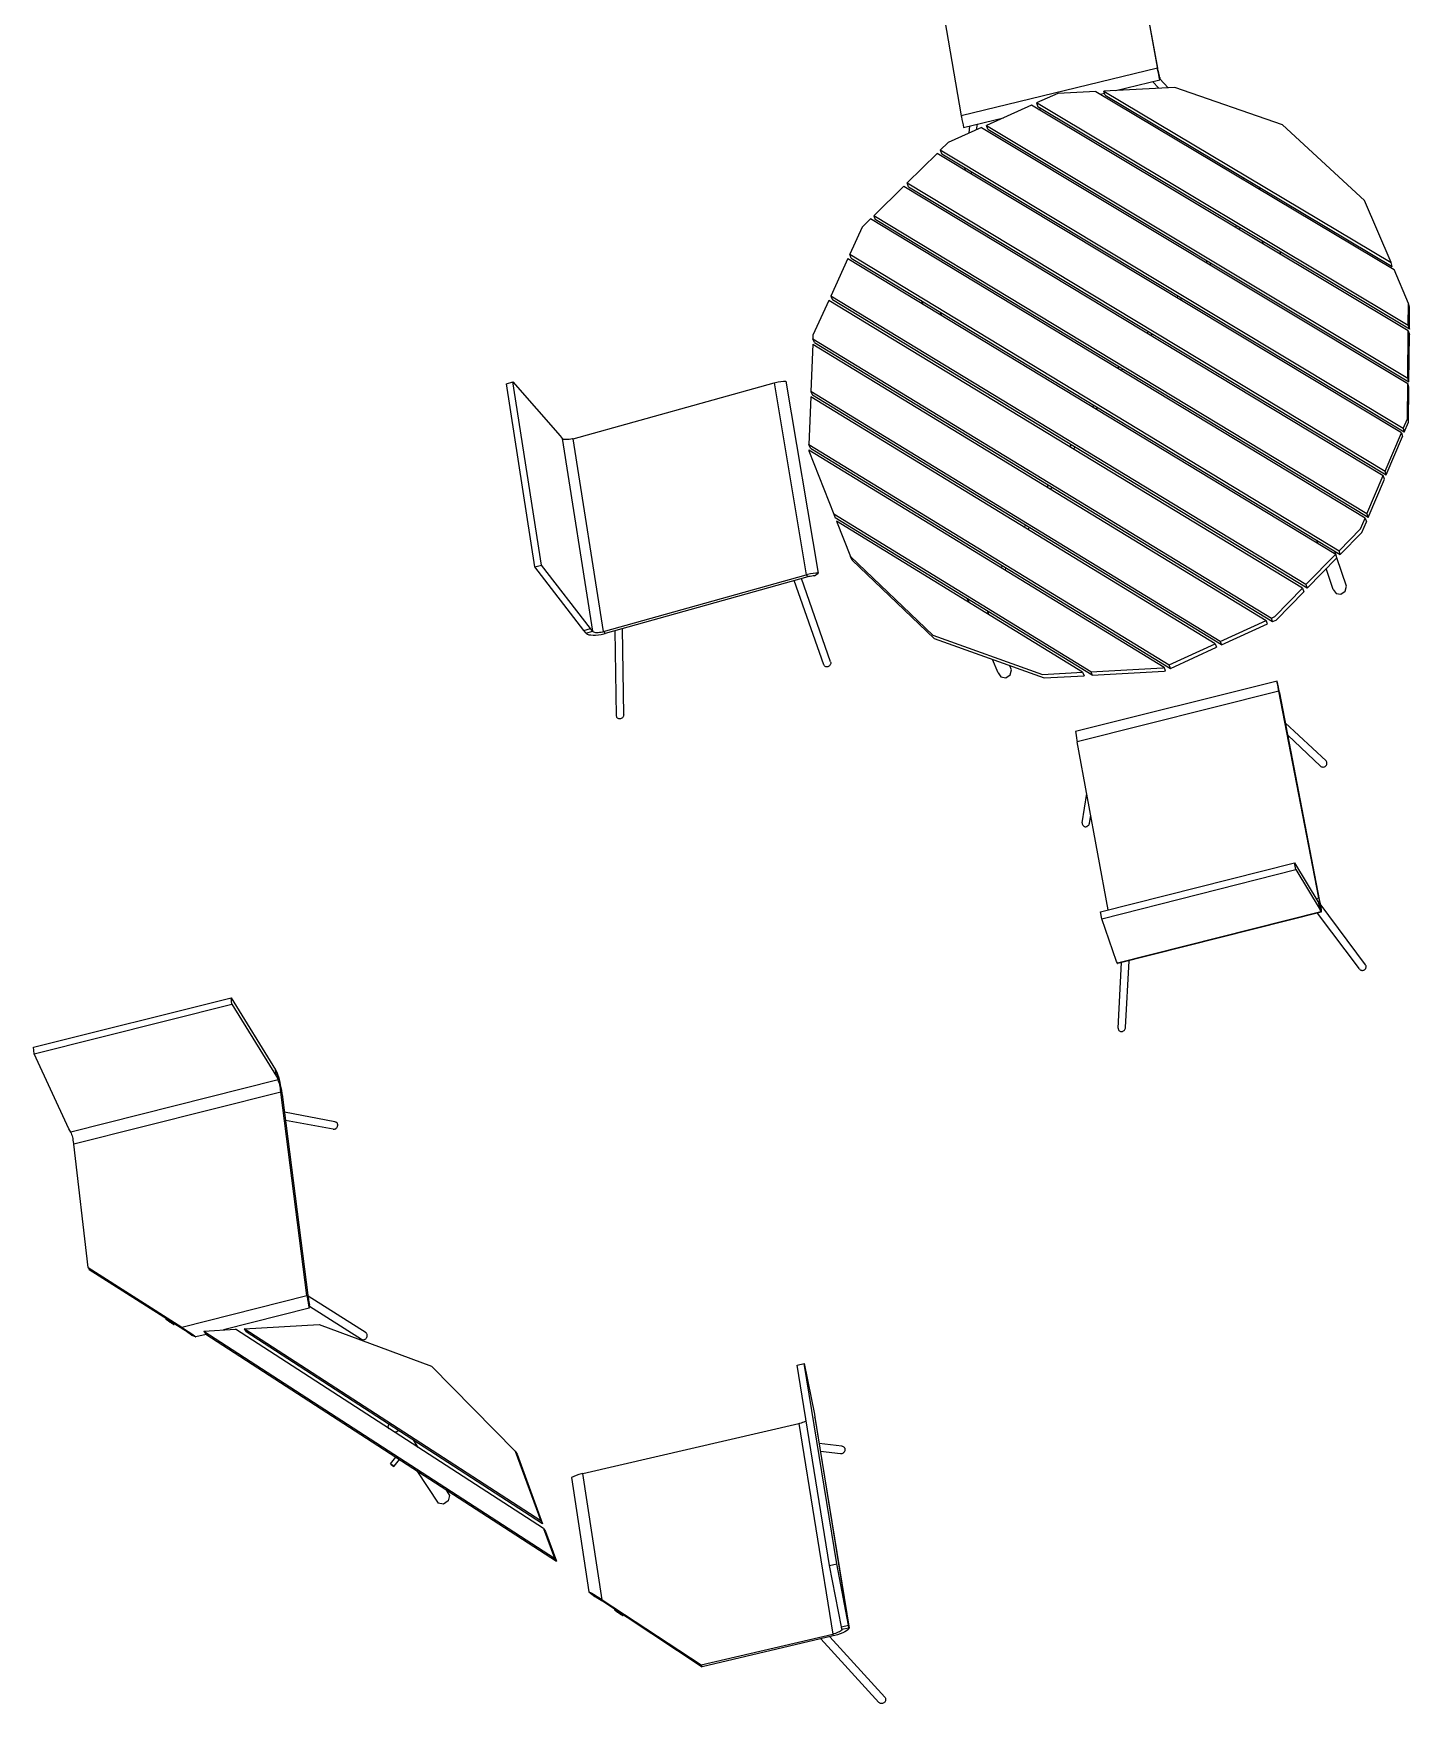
# Model space of a CAD drawing. Header units: millimetres. Extents: x 13967 to 26400, y -11617 to -3396.
# Drawn here: x 17627 to 18797, y -11425 to -10005 of the extents above; entities that cross this region are included whole.
import ezdxf

# ---------------------------------------------------------------- set-up
doc = ezdxf.new("R2010")
doc.units = ezdxf.units.MM
doc.header["$MEASUREMENT"] = 0
doc.layers.add('NewA-Ee_40_20-M_GeneralFFAndEInternalMovable', color=7, linetype='Continuous')

# ---------------------------------------------------------------- blocks, each defined once
blk = doc.blocks.new('Section Elem_173_1', base_point=(20019, -7720.3))
at = {"layer": 'NewA-Ee_40_20-M_GeneralFFAndEInternalMovable', "linetype": 'Continuous'}
for p, q in [((18597.4, -10051.3), (18537, -10054.5)), ((18688.8, -10083.1), (18597.4, -10051.3)), ((18475.5, -10066.5), (18437.2, -10083.6)), ((18795.8, -10258.3), (18475.5, -10066.5)), ((18497.7, -10056.6), (18479.7, -10064.6)), ((18795.9, -10253.8), (18479.7, -10064.6)), ((18479.7, -10064.6), (18480.9, -10067.9)), ((18530.2, -10054.9), (18497.7, -10056.6)), ((18530.2, -10054.9), (18783.8, -10206.3)), ((18537, -10054.5), (18781.2, -10200.3)), ((18538.2, -10057.9), (18537, -10054.5)), ((18538.2, -10057.9), (18782.2, -10203.5)), ((18796.8, -10257), (18480.9, -10067.9)), ((18432.9, -10085.5), (18404.5, -10098.2)), ((18432.9, -10085.5), (18795.4, -10303)), ((18437.2, -10083.6), (18795.4, -10298.5)), ((18438.4, -10086.9), (18437.2, -10083.6)), ((18438.4, -10086.9), (18796.4, -10301.7)), ((18758.6, -10147.4), (18688.8, -10083.1)), ((18395.1, -10107.4), (18369.6, -10132.5)), ((18790, -10345), (18395.1, -10107.4)), ((18404.5, -10098.2), (18397.9, -10104.7)), ((18791.5, -10341.4), (18397.9, -10104.7)), ((18397.9, -10104.7), (18399.1, -10108)), ((18792.5, -10344.5), (18399.1, -10108)), ((18366.8, -10135.3), (18341.3, -10160.4)), ((18366.8, -10135.3), (18774.6, -10381.2)), ((18369.6, -10132.5), (18776.2, -10377.5)), ((18370.9, -10135.8), (18369.6, -10132.5)), ((18370.9, -10135.8), (18777.1, -10380.7)), ((18655.7, -10128), (18655.3, -10129.6)), ((18662.3, -10133.8), (18663.7, -10132.8)), ((18669.8, -10138.3), (18669.1, -10136)), ((18781.2, -10200.3), (18758.6, -10147.4)), ((18338.5, -10163.2), (18331.4, -10170.2)), ((18759.2, -10417.5), (18338.5, -10163.2)), ((18760.7, -10413.8), (18341.3, -10160.4)), ((18341.3, -10160.4), (18342.6, -10163.6)), ((18761.7, -10416.9), (18342.6, -10163.6)), ((18331.4, -10170.2), (18320.9, -10193.2)), ((18649.8, -10169), (18648.7, -10170.2)), ((18652.9, -10170.9), (18651.9, -10172.1)), ((18320.9, -10193.2), (18737, -10445.3)), ((18322.2, -10196.4), (18320.9, -10193.2)), ((18672.8, -10184.6), (18672, -10182.3)), ((18687.5, -10193.4), (18686.8, -10191.1)), ((18319.3, -10196.8), (18304.8, -10228.8)), ((18319.3, -10196.8), (18734.2, -10448.2)), ((18322.2, -10196.4), (18738, -10448.4)), ((18624.9, -10198.8), (18623.9, -10200.1)), ((18628, -10200.7), (18627, -10202)), ((18782.2, -10203.5), (18781.2, -10200.3)), ((18796, -10235), (18783.8, -10206.3)), ((18303.2, -10232.4), (18289.6, -10262.1)), ((18705.9, -10477), (18303.2, -10232.4)), ((18708.8, -10474.1), (18304.8, -10228.8)), ((18304.8, -10228.8), (18306.1, -10232)), ((18709.8, -10477.2), (18306.1, -10232)), ((18382.9, -10235.3), (18381.8, -10232.5)), ((18600, -10228.7), (18598.9, -10230)), ((18603.1, -10230.6), (18602, -10231.9)), ((18795.9, -10253.8), (18796, -10235)), ((18797, -10238.2), (18796, -10235)), ((18796.8, -10257), (18797, -10238.2)), ((18399, -10245.1), (18397.9, -10242.3)), ((18289.6, -10262.1), (18289.5, -10265.1)), ((18289.5, -10265.1), (18679.4, -10502.5)), ((18290.9, -10268.3), (18289.5, -10265.1)), ((18575, -10258.8), (18573.8, -10260.1)), ((18578.1, -10260.6), (18577, -10262)), ((18795.4, -10298.5), (18795.8, -10258.3)), ((18795.8, -10258.3), (18796.8, -10261.5)), ((18795.9, -10253.8), (18796.8, -10257)), ((18796.4, -10301.7), (18796.8, -10261.5)), ((18289.4, -10269.6), (18287.9, -10309.9)), ((18289.4, -10269.6), (18675.1, -10504.5)), ((18290.9, -10268.3), (18680.5, -10505.5)), ((18549.8, -10288.9), (18548.7, -10290.2)), ((18553, -10290.8), (18551.8, -10292.1)), ((18795.1, -10333), (18795.4, -10303)), ((18796.4, -10301.7), (18795.4, -10298.5)), ((18796.3, -10306.2), (18795.4, -10303)), ((18796, -10336.1), (18796.3, -10306.2)), ((18287.7, -10314.4), (18286.2, -10354.9)), ((18631.7, -10524.4), (18287.7, -10314.4)), ((18636, -10522.4), (18287.9, -10309.9)), ((18287.9, -10309.9), (18289.2, -10313)), ((18637.1, -10525.4), (18289.2, -10313)), ((18527.7, -10323), (18528.6, -10321.5)), ((18530.8, -10324.9), (18531.7, -10323.4)), ((18791.5, -10341.4), (18795.1, -10333)), ((18792.5, -10344.5), (18796, -10336.1)), ((18776.2, -10377.5), (18790, -10345)), ((18777.1, -10380.7), (18790.9, -10348.1)), ((18790, -10345), (18790.9, -10348.1)), ((18791.5, -10341.4), (18792.5, -10344.5)), ((18286, -10359.4), (18588.2, -10544.3)), ((18286, -10359.4), (18286, -10360.4)), ((18286, -10360.4), (18307.3, -10414.1)), ((18286.2, -10354.9), (18592.6, -10542.3)), ((18287.6, -10358), (18286.2, -10354.9)), ((18287.6, -10358), (18593.7, -10545.3)), ((18508.3, -10357), (18509.2, -10355.4)), ((18511.5, -10358.9), (18512.4, -10357.3)), ((18777.1, -10380.7), (18776.2, -10377.5)), ((18488.9, -10391.1), (18489.8, -10389.4)), ((18492, -10393), (18493, -10391.3)), ((18760.7, -10413.8), (18774.6, -10381.2)), ((18761.7, -10416.9), (18775.6, -10384.3)), ((18775.6, -10384.3), (18774.6, -10381.2)), ((18525.9, -10548.1), (18307.3, -10414.1)), ((18307.3, -10414.1), (18308.6, -10417.2)), ((18527, -10551.1), (18308.6, -10417.2)), ((18518.9, -10548.5), (18309.7, -10420.2)), ((18309.7, -10420.2), (18321.6, -10450.1)), ((18755.3, -10426.6), (18759.2, -10417.5)), ((18756.3, -10429.7), (18760.2, -10420.6)), ((18759.2, -10417.5), (18760.2, -10420.6)), ((18760.7, -10413.8), (18761.7, -10416.9)), ((18469.4, -10425.3), (18470.4, -10423.6)), ((18472.5, -10427.2), (18473.5, -10425.5)), ((18719, -10438.9), (18718.1, -10436.3)), ((18737, -10445.3), (18755.3, -10426.6)), ((18738, -10448.4), (18756.3, -10429.7)), ((18321.6, -10450.1), (18391.4, -10517)), ((18322.9, -10453.2), (18321.6, -10450.1)), ((18708.8, -10474.1), (18734.2, -10448.2)), ((18709.8, -10477.2), (18735.2, -10451.2)), ((18734.2, -10448.2), (18733.3, -10445.5)), ((18735.2, -10451.2), (18734.2, -10448.2)), ((18743.2, -10475.5), (18735.2, -10451.2)), ((18738, -10448.4), (18737, -10445.3)), ((18322.9, -10453.2), (18392.7, -10520)), ((18449.8, -10459.6), (18450.8, -10457.9)), ((18453, -10461.6), (18453.9, -10459.8)), ((18732, -10478.2), (18726.1, -10460.5)), ((18682.3, -10501.2), (18705.9, -10477)), ((18705.9, -10477), (18707, -10480.1)), ((18708.8, -10474.1), (18709.8, -10477.2)), ((18732, -10478.2), (18734.4, -10481.6)), ((18738.6, -10482.2), (18742.3, -10479.7)), ((18742.3, -10479.7), (18743.2, -10475.5)), ((18422.4, -10489.3), (18421, -10486.1)), ((18683.4, -10504.2), (18707, -10480.1)), ((18734.4, -10481.6), (18738.6, -10482.2)), ((18439.2, -10499.6), (18437.9, -10496.4)), ((18636, -10522.4), (18675.1, -10504.5)), ((18637.1, -10525.4), (18676.2, -10507.5)), ((18676.2, -10507.5), (18675.1, -10504.5)), ((18679.4, -10502.5), (18682.3, -10501.2)), ((18680.5, -10505.5), (18679.4, -10502.5)), ((18680.5, -10505.5), (18683.4, -10504.2)), ((18391.4, -10517), (18484.8, -10550.4)), ((18392.7, -10520), (18486.1, -10553.4)), ((18592.6, -10542.3), (18631.7, -10524.4)), ((18593.7, -10545.3), (18632.8, -10527.4)), ((18631.7, -10524.4), (18632.8, -10527.4)), ((18636, -10522.4), (18637.1, -10525.4)), ((18447.1, -10549.2), (18442.4, -10537.8)), ((18447.1, -10549.2), (18449.4, -10552.6)), ((18453.7, -10553.2), (18457.4, -10550.7)), ((18458.3, -10546.4), (18456.9, -10543)), ((18457.4, -10550.7), (18458.3, -10546.4)), ((18484.8, -10550.4), (18518.9, -10548.5)), ((18518.9, -10548.5), (18520.1, -10551.5)), ((18525.9, -10548.1), (18587.2, -10544.8)), ((18525.9, -10548.1), (18527, -10551.1)), ((18527, -10551.1), (18588.3, -10547.8)), ((18587.2, -10544.8), (18588.2, -10544.3)), ((18589.3, -10547.3), (18588.2, -10544.3)), ((18588.3, -10547.8), (18589.3, -10547.3)), ((18593.7, -10545.3), (18592.6, -10542.3)), ((18449.4, -10552.6), (18453.7, -10553.2)), ((18486.1, -10553.4), (18520.1, -10551.5))]:
    blk.add_line(p, q, dxfattribs=at)
blk = doc.blocks.new('Section Elem_176_1', base_point=(20019, -7720.3))
at = {"layer": 'NewA-Ee_40_20-M_GeneralFFAndEInternalMovable', "linetype": 'Continuous'}
for p, q in [((17805.9, -11106.8), (17869.8, -11103.2)), ((17869.8, -11103.2), (17965.2, -11138.7)), ((17771.6, -11108.7), (17798.6, -11107.2)), ((18060.5, -11276.7), (17798.6, -11107.2)), ((18058.1, -11270), (17805.9, -11106.8)), ((17805.9, -11106.8), (17807.7, -11109.5)), ((18059.7, -11272.5), (17807.7, -11109.5)), ((17965.2, -11138.7), (18036.3, -11210.7)), ((17928.4, -11190.4), (17929, -11187.9)), ((17929.2, -11191.7), (17928.4, -11190.4)), ((17935.2, -11194.8), (17933.7, -11194.6)), ((17937.3, -11193.3), (17935.2, -11194.8)), ((17949.6, -11201.3), (17953.7, -11207.6)), ((17930.2, -11221.6), (17934.9, -11216)), ((17933.4, -11223.7), (17938.1, -11218)), ((18036.3, -11210.7), (18058.1, -11270)), ((18036.3, -11210.7), (18038, -11213.3)), ((18038, -11213.3), (18059.7, -11272.5)), ((17930.4, -11221.5), (17930.2, -11221.6)), ((17933.4, -11223.7), (17933.2, -11223.8)), ((17952.8, -11227.6), (17971, -11255.1)), ((17977.3, -11243.4), (17978.1, -11244.7)), ((17978.1, -11244.7), (17980.4, -11248.4)), ((17975.4, -11255.8), (17971, -11255.1)), ((17979.3, -11253), (17975.4, -11255.8)), ((17980.4, -11248.4), (17979.3, -11253)), ((18058.1, -11270), (18059.7, -11272.5)), ((18060.5, -11276.7), (18069.8, -11301.9)), ((18060.5, -11276.7), (18062.1, -11279.2)), ((18062.1, -11279.2), (18071.4, -11304.4))]:
    blk.add_line(p, q, dxfattribs=at)
at = {"layer": 'NewA-Ee_40_20-M_GeneralFFAndEInternalMovable', "linetype": 'Continuous', "flags": 128}
for points in [[(17771.6, -11108.7), (17773.4, -11111.4), (18071.4, -11304.4)], [(17771.6, -11108.7), (18069.8, -11301.9), (18071.4, -11304.4)], [(17930.2, -11221.6), (17931, -11222.3), (17932.2, -11223.2), (17933.2, -11223.8)], [(17930.4, -11221.5), (17931.5, -11222.1), (17932.7, -11223), (17933.4, -11223.7)]]:
    blk.add_lwpolyline(points, dxfattribs=at)
blk = doc.blocks.new('Section Elem_208_1', base_point=(20019, -7720.3))
at = {"layer": 'NewA-Ee_40_20-M_GeneralFFAndEInternalMovable', "linetype": 'Continuous'}
for p, q in [((17626.6, -10867.4), (17794.7, -10825.3)), ((17627.3, -10873), (17795.4, -10830.9)), ((17794.7, -10825.3), (17832.6, -10886.7)), ((17795.4, -10830.9), (17794.7, -10825.3)), ((17795.4, -10830.9), (17833.3, -10892.3)), ((17627.3, -10873), (17626.6, -10867.4)), ((17656.8, -10936.7), (17627.3, -10873)), ((17832.6, -10886.7), (17834.1, -10889.6)), ((17833.3, -10892.3), (17832.6, -10886.7)), ((17834.1, -10889.6), (17834, -10889.6)), ((17834.3, -10890.1), (17834.1, -10889.6)), ((17834.8, -10895.2), (17834.1, -10889.6)), ((17834.8, -10891.3), (17834.3, -10890.1)), ((17835.3, -10892.9), (17834.8, -10891.3)), ((17834.8, -10895.2), (17658.4, -10939.6)), ((17837.2, -10905.5), (17660.9, -10949.9)), ((17833.3, -10892.3), (17834.8, -10895.2)), ((17834.9, -10895.4), (17834.8, -10895.2)), ((17835.2, -10896.2), (17834.9, -10895.4)), ((17835.5, -10897.1), (17835.2, -10896.2)), ((17835.9, -10894.8), (17835.3, -10892.9)), ((17835.8, -10898.2), (17835.5, -10897.1)), ((17836.1, -10899.4), (17835.8, -10898.2)), ((17836.4, -10897), (17835.9, -10894.8)), ((17836.4, -10900.7), (17836.1, -10899.4)), ((17836.9, -10899.3), (17836.4, -10897)), ((17836.7, -10902.1), (17836.4, -10900.7)), ((17836.9, -10903.5), (17836.7, -10902.1)), ((17837.4, -10901.7), (17836.9, -10899.3)), ((17837.1, -10904.9), (17836.9, -10903.5)), ((17837.2, -10905.5), (17837.1, -10904.9)), ((17837.2, -10905.5), (17838.3, -10907.7)), ((17859.3, -11078.4), (17837.2, -10905.5)), ((17837.8, -10904.1), (17837.4, -10901.7)), ((17838.2, -10906.5), (17837.8, -10904.1)), ((17838.3, -10907.7), (17838.2, -10906.5)), ((17838.3, -10907.7), (17838.3, -10907.7)), ((17838.3, -10907.7), (17860.4, -11080.5)), ((17883.1, -10930.9), (17840.3, -10922.7)), ((17881.6, -10937.2), (17841.1, -10929.6)), ((17883.6, -10931), (17883.1, -10930.9)), ((17884.1, -10931.2), (17883.6, -10931)), ((17884.5, -10931.4), (17884.1, -10931.2)), ((17884.9, -10931.8), (17884.5, -10931.4)), ((17885.2, -10932.2), (17884.9, -10931.8)), ((17885.4, -10932.7), (17885.2, -10932.2)), ((17885.5, -10933.2), (17885.4, -10932.7)), ((17885.4, -10934.4), (17885.5, -10933.8)), ((17885.5, -10933.8), (17885.5, -10933.2)), ((17658.4, -10939.6), (17656.8, -10936.7)), ((17658.4, -10939.5), (17658.4, -10939.6)), ((17658.4, -10939.6), (17658.5, -10939.8)), ((17658.5, -10939.8), (17658.8, -10940.5)), ((17658.8, -10940.5), (17659.1, -10941.5)), ((17659.1, -10941.5), (17659.5, -10942.6)), ((17659.5, -10942.6), (17659.8, -10943.8)), ((17659.8, -10943.8), (17660.1, -10945.1)), ((17660.1, -10945.1), (17660.3, -10946.5)), ((17660.3, -10946.5), (17660.6, -10947.9)), ((17660.6, -10947.9), (17660.8, -10949.3)), ((17881.6, -10937.2), (17882.2, -10937.2)), ((17882.2, -10937.2), (17882.7, -10937.1)), ((17882.7, -10937.1), (17883.2, -10936.9)), ((17883.2, -10936.9), (17883.8, -10936.7)), ((17883.8, -10936.7), (17884.2, -10936.3)), ((17884.2, -10936.3), (17884.6, -10935.9)), ((17884.6, -10935.9), (17885, -10935.4)), ((17885, -10935.4), (17885.2, -10934.9)), ((17885.2, -10934.9), (17885.4, -10934.4)), ((17660.8, -10949.3), (17660.9, -10949.9)), ((17660.9, -10950), (17660.9, -10949.9)), ((17673.1, -11054.7), (17660.9, -10949.9)), ((17752.8, -11105.4), (17859.3, -11078.4)), ((17861.3, -11089.2), (17788.2, -11107.8)), ((17859.3, -11078.4), (17859.5, -11079.5)), ((17859.3, -11078.4), (17860.4, -11080.5)), ((17859.5, -11079.5), (17859.8, -11082)), ((17859.8, -11082), (17860.3, -11084.4)), ((17909.5, -11110.3), (17860.3, -11079.1)), ((17860.3, -11084.4), (17860.7, -11086.9)), ((17860.4, -11080.5), (17860.5, -11081.1)), ((17860.4, -11080.5), (17860.4, -11080.5)), ((17860.5, -11081.1), (17860.7, -11082.5)), ((17860.7, -11082.5), (17861, -11083.9)), ((17860.7, -11086.9), (17861.3, -11089.2)), ((17861, -11083.9), (17861.2, -11085.3)), ((17861.2, -11085.3), (17861.5, -11086.7)), ((17861.3, -11089.2), (17861.5, -11086.7)), ((17905.7, -11115.8), (17861.4, -11087.9)), ((17739.8, -11098.1), (17739.2, -11098.2)), ((17739.2, -11098.2), (17739.2, -11098.2)), ((17747.4, -11102.9), (17746.4, -11103.1)), ((17746.4, -11103.1), (17746.4, -11103.1)), ((17773.6, -11111.5), (17764.9, -11113.7)), ((17905.7, -11115.8), (17906.2, -11116)), ((17906.2, -11116), (17906.7, -11116.1)), ((17906.7, -11116.1), (17907.2, -11116.1)), ((17907.2, -11116.1), (17907.8, -11116)), ((17907.8, -11116), (17908.3, -11115.8)), ((17908.3, -11115.8), (17908.9, -11115.5)), ((17908.9, -11115.5), (17909.3, -11115.2)), ((17909.3, -11115.2), (17909.7, -11114.8)), ((17909.9, -11110.7), (17909.5, -11110.3)), ((17909.7, -11114.8), (17910.1, -11114.3)), ((17910.2, -11111.1), (17909.9, -11110.7)), ((17910.1, -11114.3), (17910.3, -11113.8)), ((17910.4, -11111.6), (17910.2, -11111.1)), ((17910.3, -11113.8), (17910.5, -11113.2)), ((17910.5, -11112.1), (17910.4, -11111.6)), ((17910.5, -11112.7), (17910.5, -11112.1)), ((17910.5, -11113.2), (17910.5, -11112.7))]:
    blk.add_line(p, q, dxfattribs=at)
at = {"layer": 'NewA-Ee_40_20-M_GeneralFFAndEInternalMovable', "linetype": 'Continuous', "flags": 128}
for points in [[(17673.1, -11054.7), (17674.2, -11056.3), (17754.5, -11107.4), (17755.2, -11107.9), (17756.8, -11108.9), (17758.4, -11110), (17759.9, -11111.1), (17761.4, -11112.1), (17764.9, -11113.7)], [(17673.1, -11054.7), (17752.8, -11105.4), (17754.1, -11106.3), (17756.9, -11108.1), (17759.7, -11110), (17762.4, -11111.9), (17764.9, -11113.7)], [(17739.2, -11098.2), (17739.2, -11098.3), (17739.4, -11098.5), (17739.6, -11098.8), (17740, -11099.1), (17740.4, -11099.4), (17740.9, -11099.8), (17741.5, -11100.2), (17742.1, -11100.7), (17742.8, -11101.1), (17743.4, -11101.5), (17744, -11101.9), (17744.6, -11102.3), (17745.1, -11102.6), (17745.5, -11102.8), (17745.9, -11103), (17746.2, -11103.1), (17746.4, -11103.1)], [(17739.2, -11098.2), (17739.4, -11098.2), (17739.7, -11098.4), (17740, -11098.5), (17740.5, -11098.8), (17741, -11099.1), (17741.6, -11099.4), (17742.2, -11099.8), (17742.8, -11100.2), (17743.5, -11100.7), (17744.1, -11101.1), (17744.6, -11101.5), (17745.2, -11101.9), (17745.6, -11102.3), (17746, -11102.6), (17746.2, -11102.8), (17746.4, -11103), (17746.4, -11103.1)]]:
    blk.add_lwpolyline(points, dxfattribs=at)
blk = doc.blocks.new('Section Elem_209_1', base_point=(20019, -7720.3))
at = {"layer": 'NewA-Ee_40_20-M_GeneralFFAndEInternalMovable', "linetype": 'Continuous'}
for p, q in [((18276.1, -11137.6), (18282.2, -11136.2)), ((18303.7, -11307.9), (18276.1, -11137.6)), ((18282.2, -11136.2), (18290.8, -11179.5)), ((18309.8, -11306.5), (18282.2, -11136.2)), ((18094, -11229.7), (18277.7, -11187.2)), ((18277.7, -11187.2), (18278.4, -11187.1)), ((18277.7, -11187.2), (18306.6, -11366.3)), ((18277.7, -11187.2), (18277.7, -11187.3)), ((18278.4, -11187.1), (18279.8, -11186.7)), ((18279.8, -11186.7), (18281.1, -11186.2)), ((18281.1, -11186.2), (18282.2, -11185.8)), ((18282.2, -11185.8), (18283.2, -11185.3)), ((18283.2, -11185.3), (18283.8, -11184.9)), ((18290.8, -11179.5), (18291.2, -11181.8)), ((18291.3, -11182.1), (18291.2, -11181.8)), ((18291.2, -11181.8), (18320.2, -11360.9)), ((18291.3, -11182.1), (18320.3, -11361.2)), ((18314.2, -11206.5), (18294.9, -11204.2)), ((18313, -11213.1), (18296, -11211.1)), ((18313.6, -11213.1), (18313, -11213.1)), ((18314.1, -11213), (18313.6, -11213.1)), ((18314.7, -11212.8), (18314.1, -11213)), ((18314.2, -11206.5), (18314.7, -11206.6)), ((18314.7, -11206.6), (18315.2, -11206.8)), ((18315.2, -11212.5), (18314.7, -11212.8)), ((18315.2, -11206.8), (18315.7, -11207.1)), ((18315.6, -11212.1), (18315.2, -11212.5)), ((18316, -11211.7), (18315.6, -11212.1)), ((18315.7, -11207.1), (18316.1, -11207.5)), ((18316.3, -11211.2), (18316, -11211.7)), ((18316.1, -11207.5), (18316.4, -11207.9)), ((18316.6, -11210.6), (18316.3, -11211.2)), ((18316.4, -11207.9), (18316.6, -11208.4)), ((18316.6, -11208.4), (18316.7, -11208.9)), ((18316.7, -11210.1), (18316.6, -11210.6)), ((18316.7, -11208.9), (18316.8, -11209.5)), ((18316.8, -11209.5), (18316.7, -11210.1)), ((18086.1, -11232.3), (18084.3, -11233.1)), ((18088.1, -11231.4), (18086.1, -11232.3)), ((18090.4, -11230.7), (18088.1, -11231.4)), ((18092.8, -11230), (18090.4, -11230.7)), ((18094, -11229.7), (18092.8, -11230)), ((18110.3, -11337.1), (18094, -11229.7)), ((18084.3, -11233.1), (18099, -11330.3)), ((18303.7, -11307.9), (18309.8, -11306.5)), ((18313.8, -11360.1), (18303.7, -11307.9)), ((18319.8, -11358.7), (18309.8, -11306.5)), ((18110.6, -11338.2), (18110.6, -11338.2)), ((18120.8, -11344.9), (18120.9, -11345.6)), ((18121, -11345.6), (18120.9, -11345.6)), ((18128.2, -11349.8), (18128.3, -11350.6)), ((18128.3, -11350.6), (18128.2, -11350.6)), ((18313.8, -11360.1), (18319.8, -11358.7)), ((18320.2, -11360.9), (18319.8, -11358.7)), ((18194.5, -11392.6), (18306.6, -11366.3)), ((18306.9, -11367.9), (18195.4, -11394.1)), ((18345.7, -11424.4), (18296.4, -11370.4)), ((18350.7, -11419.9), (18304, -11368.6)), ((18307.3, -11366.1), (18306.6, -11366.3)), ((18306.6, -11366.3), (18306.9, -11367.9)), ((18308.1, -11367.6), (18306.9, -11367.9)), ((18308.7, -11365.8), (18307.3, -11366.1)), ((18310.5, -11366.9), (18308.1, -11367.6)), ((18310, -11365.3), (18308.7, -11365.8)), ((18311.1, -11364.8), (18310, -11365.3)), ((18312.8, -11366.2), (18310.5, -11366.9)), ((18312.2, -11364.4), (18311.1, -11364.8)), ((18313, -11363.9), (18312.2, -11364.4)), ((18314.9, -11365.4), (18312.8, -11366.2)), ((18313.7, -11363.4), (18313, -11363.9)), ((18314.1, -11362.9), (18313.7, -11363.4)), ((18314.2, -11362.3), (18313.8, -11360.1)), ((18314.2, -11362.5), (18314.1, -11362.9)), ((18314.2, -11362.3), (18320.2, -11360.9)), ((18314.2, -11362.2), (18314.2, -11362.3)), ((18314.2, -11362.3), (18314.2, -11362.5)), ((18316.7, -11364.5), (18314.9, -11365.4)), ((18318.2, -11363.6), (18316.7, -11364.5)), ((18319.3, -11362.8), (18318.2, -11363.6)), ((18320, -11361.9), (18319.3, -11362.8)), ((18320.3, -11361.2), (18320, -11361.9)), ((18320.2, -11360.9), (18320.3, -11361.2)), ((18346.1, -11424.8), (18345.7, -11424.4)), ((18346.5, -11425.1), (18346.1, -11424.8)), ((18347, -11425.3), (18346.5, -11425.1)), ((18347.6, -11425.4), (18347, -11425.3)), ((18348.2, -11425.4), (18347.6, -11425.4)), ((18348.7, -11425.4), (18348.2, -11425.4)), ((18349.3, -11425.2), (18348.7, -11425.4)), ((18349.8, -11424.9), (18349.3, -11425.2)), ((18350.2, -11424.6), (18349.8, -11424.9)), ((18350.7, -11424.1), (18350.2, -11424.6)), ((18350.7, -11419.9), (18351, -11420.3)), ((18351, -11423.7), (18350.7, -11424.1)), ((18351, -11420.3), (18351.3, -11420.9)), ((18351.2, -11423.1), (18351, -11423.7)), ((18351.4, -11422.6), (18351.2, -11423.1)), ((18351.3, -11420.9), (18351.4, -11421.4)), ((18351.4, -11421.4), (18351.4, -11422)), ((18351.4, -11422), (18351.4, -11422.6))]:
    blk.add_line(p, q, dxfattribs=at)
at = {"layer": 'NewA-Ee_40_20-M_GeneralFFAndEInternalMovable', "linetype": 'Continuous', "flags": 128}
for points in [[(18099, -11330.3), (18101.1, -11331.4), (18103.4, -11332.8), (18106.1, -11334.4), (18108.8, -11336.2), (18110.3, -11337.1), (18194.5, -11392.6), (18195.4, -11394.1)], [(18099, -11330.3), (18104.1, -11334.3), (18105.3, -11334.9), (18106.7, -11335.7), (18108.2, -11336.7), (18109.8, -11337.7), (18110.6, -11338.2), (18195.4, -11394.1)], [(18120.9, -11345.6), (18120.9, -11345.7), (18121, -11345.9), (18121.3, -11346.2), (18121.6, -11346.5), (18122.1, -11346.8), (18122.6, -11347.2), (18123.2, -11347.6), (18123.8, -11348.1), (18124.4, -11348.5), (18125.1, -11348.9), (18125.7, -11349.3), (18126.3, -11349.7), (18126.9, -11350), (18127.3, -11350.3), (18127.7, -11350.5), (18128, -11350.6), (18128.2, -11350.6)], [(18121, -11345.6), (18121.1, -11345.7), (18121.4, -11345.8), (18121.8, -11346), (18122.3, -11346.3), (18122.9, -11346.6), (18123.5, -11346.9), (18124.1, -11347.3), (18124.7, -11347.8), (18125.4, -11348.2), (18126, -11348.6), (18126.6, -11349.1), (18127.1, -11349.4), (18127.5, -11349.8), (18127.9, -11350.1), (18128.1, -11350.3), (18128.3, -11350.5), (18128.3, -11350.6)]]:
    blk.add_lwpolyline(points, dxfattribs=at)
blk = doc.blocks.new('Section Elem_210_1', base_point=(20019, -7720.3))
at = {"layer": 'NewA-Ee_40_20-M_GeneralFFAndEInternalMovable', "linetype": 'Continuous'}
for p, q in [((18523.5, -9792.6), (18366.2, -9830.2)), ((18524.4, -9797.6), (18367, -9835.2)), ((18550.4, -9863.5), (18523.5, -9792.6)), ((18523.5, -9792.6), (18524.4, -9797.6)), ((18551.3, -9868.5), (18524.4, -9797.6)), ((18366.2, -9830.2), (18367, -9835.2)), ((18367, -9835.2), (18385.8, -9908.2)), ((18551.4, -9866.8), (18550.4, -9863.5)), ((18550.4, -9863.5), (18551.3, -9868.5)), ((18552.3, -9871.8), (18551.3, -9868.5)), ((18551.4, -9866.8), (18551.5, -9867.3)), ((18551.4, -9866.8), (18552.3, -9871.8)), ((18551.5, -9867.3), (18551.9, -9868.7)), ((18551.9, -9868.7), (18552.3, -9870.3)), ((18386.9, -9911.5), (18552.3, -9871.8)), ((18389.2, -9921.4), (18554.5, -9881.7)), ((18552.3, -9870.3), (18552.8, -9872.2)), ((18552.3, -9871.8), (18552.4, -9872.1)), ((18552.4, -9872.1), (18552.6, -9872.8)), ((18552.6, -9872.8), (18552.8, -9873.8)), ((18552.8, -9872.2), (18553.2, -9874.3)), ((18552.8, -9873.8), (18553.1, -9874.8)), ((18553.1, -9874.8), (18553.3, -9876)), ((18553.2, -9874.3), (18553.7, -9876.5)), ((18553.3, -9876), (18553.6, -9877.3)), ((18553.6, -9877.3), (18553.9, -9878.6)), ((18553.7, -9876.5), (18554.2, -9878.7)), ((18553.9, -9878.6), (18554.1, -9879.9)), ((18554.1, -9879.9), (18554.4, -9881.1)), ((18554.2, -9878.7), (18554.6, -9881)), ((18554.4, -9881.1), (18554.5, -9881.7)), ((18554.5, -9881.7), (18582.6, -10034.9)), ((18555.2, -9884.1), (18554.5, -9881.7)), ((18554.6, -9881), (18555, -9883.1)), ((18555, -9883.1), (18555.2, -9884.1)), ((18583.3, -10037.3), (18555.2, -9884.1)), ((18385.8, -9908.2), (18386.9, -9911.5)), ((18386.9, -9911.5), (18386.9, -9911.4)), ((18387, -9911.8), (18386.9, -9911.5)), ((18588.9, -9920.3), (18558.5, -9902.2)), ((18585.7, -9925.5), (18560, -9910.2)), ((18387.3, -9912.6), (18387, -9911.8)), ((18387.5, -9913.5), (18387.3, -9912.6)), ((18387.8, -9914.6), (18387.5, -9913.5)), ((18388.1, -9915.8), (18387.8, -9914.6)), ((18388.3, -9917), (18388.1, -9915.8)), ((18388.6, -9918.3), (18388.3, -9917)), ((18388.9, -9919.6), (18388.6, -9918.3)), ((18389.1, -9920.8), (18388.9, -9919.6)), ((18389.2, -9921.4), (18389.1, -9920.8)), ((18389.2, -9921.4), (18389.2, -9921.5)), ((18389.2, -9921.4), (18415.7, -10075.4)), ((18585.7, -9925.5), (18586.2, -9925.6)), ((18586.2, -9925.6), (18586.7, -9925.7)), ((18586.7, -9925.7), (18587.2, -9925.7)), ((18587.2, -9925.7), (18587.7, -9925.6)), ((18587.7, -9925.6), (18588.2, -9925.5)), ((18588.2, -9925.5), (18588.7, -9925.2)), ((18588.7, -9925.2), (18589.1, -9924.9)), ((18589.3, -9920.5), (18588.9, -9920.3)), ((18589.1, -9924.9), (18589.5, -9924.5)), ((18589.6, -9920.9), (18589.3, -9920.5)), ((18589.5, -9924.5), (18589.8, -9924.1)), ((18589.9, -9921.3), (18589.6, -9920.9)), ((18589.8, -9924.1), (18590.1, -9923.6)), ((18590.1, -9921.7), (18589.9, -9921.3)), ((18590.2, -9922.2), (18590.1, -9921.7)), ((18590.1, -9923.6), (18590.2, -9923.2)), ((18590.3, -9922.7), (18590.2, -9922.2)), ((18590.2, -9923.2), (18590.3, -9922.7)), ((18388.8, -9969.3), (18394.3, -9951.4)), ((18394.5, -9970.8), (18396.6, -9964.3)), ((18388.8, -9969.3), (18388.7, -9969.8)), ((18388.7, -9969.8), (18388.7, -9970.3)), ((18388.7, -9970.3), (18388.7, -9970.8)), ((18388.7, -9970.8), (18388.9, -9971.2)), ((18388.9, -9971.2), (18389.1, -9971.7)), ((18389.1, -9971.7), (18389.4, -9972)), ((18389.4, -9972), (18389.8, -9972.4)), ((18389.8, -9972.4), (18390.2, -9972.6)), ((18390.2, -9972.6), (18390.7, -9972.8)), ((18390.7, -9972.8), (18391.2, -9972.9)), ((18391.2, -9972.9), (18391.7, -9972.9)), ((18391.7, -9972.9), (18392.3, -9972.8)), ((18392.3, -9972.8), (18392.8, -9972.6)), ((18392.8, -9972.6), (18393.2, -9972.4)), ((18393.2, -9972.4), (18393.7, -9972.1)), ((18393.7, -9972.1), (18394, -9971.7)), ((18394, -9971.7), (18394.3, -9971.3)), ((18394.3, -9971.3), (18394.5, -9970.8)), ((18582.6, -10034.9), (18415.7, -10075.4)), ((18582.7, -10035.9), (18582.6, -10034.9)), ((18583.3, -10037.3), (18582.6, -10034.9)), ((18583.2, -10038.1), (18582.7, -10035.9)), ((18583.6, -10040.4), (18583.2, -10038.1)), ((18583.4, -10037.9), (18583.3, -10037.3)), ((18583.6, -10039.2), (18583.4, -10037.9)), ((18583.9, -10040.5), (18583.6, -10039.2)), ((18547.1, -10054), (18584.6, -10044.9)), ((18583.7, -10052.1), (18578.4, -10046.4)), ((18584.1, -10042.7), (18583.6, -10040.4)), ((18584.2, -10041.8), (18583.9, -10040.5)), ((18584.6, -10044.9), (18584.1, -10042.7)), ((18584.5, -10043), (18584.2, -10041.8)), ((18584.5, -10043), (18584.6, -10044.9)), ((18591.7, -10051.6), (18584.5, -10044)), ((18534, -10057.2), (18537.6, -10056.3)), ((18415.7, -10075.4), (18415.7, -10075.5)), ((18415.7, -10075.4), (18415.8, -10076.4)), ((18415.8, -10076.4), (18416.2, -10078.6)), ((18416.2, -10078.6), (18416.7, -10080.9)), ((18416.7, -10080.9), (18417.2, -10083.2)), ((18417.7, -10085.4), (18451.6, -10077.2)), ((18481.3, -10070), (18483.4, -10069.4)), ((18417.2, -10083.2), (18417.7, -10085.4)), ((18422.5, -10090.2), (18423.1, -10084.1)), ((18428.8, -10087.3), (18429.4, -10082.6)), ((18418.9, -10121.8), (18419.1, -10120)), ((18424.5, -10125.2), (18424.7, -10123.4))]:
    blk.add_line(p, q, dxfattribs=at)
blk = doc.blocks.new('Section Elem_212_1', base_point=(20019, -7720.3))
at = {"layer": 'NewA-Ee_40_20-M_GeneralFFAndEInternalMovable', "linetype": 'Continuous'}
for p, q in [((18028.9, -10303.3), (18034.5, -10301.7)), ((18053.1, -10459.1), (18028.9, -10303.3)), ((18058.8, -10457.5), (18034.5, -10301.7)), ((18034.5, -10301.7), (18074.5, -10347.5)), ((18085.7, -10350), (18256.5, -10302.6)), ((18256.5, -10302.6), (18257.6, -10302.2)), ((18256.5, -10302.6), (18256.5, -10302.6)), ((18256.5, -10302.6), (18283.9, -10465.8)), ((18257.6, -10302.2), (18259.9, -10301.8)), ((18259.9, -10301.8), (18262.2, -10301.4)), ((18262.2, -10301.4), (18264.5, -10301.2)), ((18264.5, -10301.2), (18266.6, -10301.2)), ((18266.6, -10301.2), (18294, -10464.4)), ((18074.5, -10347.5), (18076.4, -10349.8)), ((18076.4, -10349.8), (18076.3, -10349.8)), ((18076.5, -10350), (18076.4, -10349.8)), ((18076.4, -10349.8), (18102.2, -10513.7)), ((18077.1, -10350.3), (18076.5, -10350)), ((18077.8, -10350.6), (18077.1, -10350.3)), ((18078.8, -10350.8), (18077.8, -10350.6)), ((18079.8, -10350.8), (18078.8, -10350.8)), ((18081, -10350.8), (18079.8, -10350.8)), ((18082.3, -10350.7), (18081, -10350.8)), ((18083.7, -10350.5), (18082.3, -10350.7)), ((18085, -10350.2), (18083.7, -10350.5)), ((18085.7, -10350), (18085, -10350.2)), ((18111.6, -10513.9), (18085.7, -10350)), ((18085.7, -10350), (18085.7, -10350.1)), ((18053.1, -10459.1), (18058.8, -10457.5)), ((18094.7, -10513.1), (18053.1, -10459.1)), ((18100.3, -10511.5), (18058.8, -10457.5)), ((18287.4, -10465), (18285, -10465.5)), ((18289.7, -10464.6), (18287.4, -10465)), ((18291.9, -10464.4), (18289.7, -10464.6)), ((18291, -10466.7), (18294, -10464.4)), ((18294, -10464.4), (18291.9, -10464.4)), ((18111.6, -10513.9), (18283.9, -10465.8)), ((18285.2, -10467.5), (18113, -10515.6)), ((18298.8, -10542.2), (18273.7, -10470.7)), ((18304.5, -10539.7), (18279.8, -10469)), ((18285, -10465.5), (18283.9, -10465.8)), ((18283.9, -10465.8), (18285.2, -10467.5)), ((18285.8, -10467.3), (18285.2, -10467.5)), ((18285.2, -10467.5), (18285.2, -10467.5)), ((18287.2, -10467.1), (18285.8, -10467.3)), ((18288.5, -10466.9), (18287.2, -10467.1)), ((18289.8, -10466.7), (18288.5, -10466.9)), ((18291, -10466.7), (18289.8, -10466.7)), ((18094.7, -10513.1), (18100.3, -10511.5)), ((18096.6, -10515.3), (18094.7, -10513.1)), ((18096.6, -10515.3), (18102.2, -10513.7)), ((18096.6, -10515.3), (18096.9, -10515.7)), ((18096.9, -10515.7), (18097.8, -10516.2)), ((18097.8, -10516.2), (18099.1, -10516.7)), ((18099.1, -10516.7), (18100.8, -10516.9)), ((18102.2, -10513.7), (18100.3, -10511.5)), ((18100.8, -10516.9), (18102.7, -10517)), ((18102.2, -10513.7), (18102.4, -10513.9)), ((18102.4, -10513.9), (18102.9, -10514.3)), ((18102.7, -10517), (18104.8, -10517)), ((18102.9, -10514.3), (18103.7, -10514.5)), ((18103.7, -10514.5), (18104.6, -10514.7)), ((18104.6, -10514.7), (18105.7, -10514.7)), ((18104.8, -10517), (18107.1, -10516.8)), ((18105.7, -10514.7), (18106.9, -10514.7)), ((18106.9, -10514.7), (18108.2, -10514.6)), ((18107.1, -10516.8), (18109.5, -10516.4)), ((18108.2, -10514.6), (18109.6, -10514.4)), ((18109.5, -10516.4), (18111.8, -10515.9)), ((18109.6, -10514.4), (18110.9, -10514.1)), ((18110.9, -10514.1), (18111.6, -10513.9)), ((18111.6, -10513.9), (18113, -10515.6)), ((18111.8, -10515.9), (18113, -10515.6)), ((18113, -10515.6), (18113, -10515.5)), ((18122.5, -10585.5), (18121.5, -10513.2)), ((18128.7, -10584.9), (18127.7, -10511.5)), ((18299, -10542.6), (18298.8, -10542.2)), ((18299.3, -10543), (18299, -10542.6)), ((18299.7, -10543.4), (18299.3, -10543)), ((18300.1, -10543.7), (18299.7, -10543.4)), ((18300.6, -10543.9), (18300.1, -10543.7)), ((18301.1, -10544), (18300.6, -10543.9)), ((18301.6, -10544), (18301.1, -10544)), ((18302.2, -10543.9), (18301.6, -10544)), ((18302.7, -10543.7), (18302.2, -10543.9)), ((18303.2, -10543.4), (18302.7, -10543.7)), ((18303.6, -10543.1), (18303.2, -10543.4)), ((18304, -10542.7), (18303.6, -10543.1)), ((18304.3, -10542.3), (18304, -10542.7)), ((18304.5, -10541.8), (18304.3, -10542.3)), ((18304.5, -10539.7), (18304.7, -10540.2)), ((18304.7, -10541.2), (18304.5, -10541.8)), ((18304.7, -10540.2), (18304.7, -10540.7)), ((18304.7, -10540.7), (18304.7, -10541.2)), ((18122.5, -10586), (18122.5, -10585.5)), ((18122.7, -10586.5), (18122.5, -10586)), ((18122.9, -10587), (18122.7, -10586.5)), ((18123.2, -10587.4), (18122.9, -10587)), ((18123.5, -10587.7), (18123.2, -10587.4)), ((18124, -10588), (18123.5, -10587.7)), ((18124.5, -10588.2), (18124, -10588)), ((18125, -10588.2), (18124.5, -10588.2)), ((18125.5, -10588.2), (18125, -10588.2)), ((18126, -10588.1), (18125.5, -10588.2)), ((18126.6, -10587.9), (18126, -10588.1)), ((18127.1, -10587.7), (18126.6, -10587.9)), ((18127.5, -10587.3), (18127.1, -10587.7)), ((18127.9, -10586.9), (18127.5, -10587.3)), ((18128.2, -10586.4), (18127.9, -10586.9)), ((18128.4, -10585.9), (18128.2, -10586.4)), ((18128.6, -10585.4), (18128.4, -10585.9)), ((18128.7, -10584.9), (18128.6, -10585.4))]:
    blk.add_line(p, q, dxfattribs=at)
blk = doc.blocks.new('Section Elem_213_1', base_point=(20019, -7720.3))
at = {"layer": 'NewA-Ee_40_20-M_GeneralFFAndEInternalMovable', "linetype": 'Continuous'}
for p, q in [((18684.3, -10556.2), (18512.9, -10599.1)), ((18685.8, -10564.8), (18514.2, -10607.7)), ((18684.5, -10557.7), (18684.3, -10556.2)), ((18685.5, -10561.2), (18684.3, -10556.2)), ((18684.8, -10559.4), (18684.5, -10557.7)), ((18685.2, -10561.4), (18684.8, -10559.4)), ((18685.6, -10563.6), (18685.2, -10561.4)), ((18685.6, -10562), (18685.5, -10561.2)), ((18685.8, -10563), (18685.6, -10562)), ((18685.8, -10564.8), (18685.6, -10563.6)), ((18686, -10564.1), (18685.8, -10563)), ((18719.7, -10740.4), (18685.8, -10564.8)), ((18685.8, -10564.8), (18686.3, -10566.1)), ((18686.2, -10565.4), (18686, -10564.1)), ((18686.3, -10566.1), (18686.2, -10565.4)), ((18686.3, -10566.1), (18720.2, -10741.7)), ((18726, -10624), (18691.2, -10591.5)), ((18512.9, -10599.1), (18513.1, -10600.5)), ((18513.1, -10600.5), (18513.3, -10602.3)), ((18513.3, -10602.3), (18513.7, -10604.3)), ((18513.7, -10604.3), (18514, -10606.5)), ((18514, -10606.5), (18514.2, -10607.7)), ((18721.2, -10628.3), (18693.3, -10602.2)), ((18540.7, -10750.5), (18514.2, -10607.7)), ((18721.2, -10628.3), (18721.6, -10628.6)), ((18721.6, -10628.6), (18722.1, -10628.9)), ((18722.1, -10628.9), (18722.6, -10629.1)), ((18722.6, -10629.1), (18723.1, -10629.2)), ((18723.1, -10629.2), (18723.6, -10629.2)), ((18723.6, -10629.2), (18724.2, -10629.1)), ((18724.2, -10629.1), (18724.7, -10628.9)), ((18724.7, -10628.9), (18725.2, -10628.6)), ((18725.2, -10628.6), (18725.6, -10628.3)), ((18725.6, -10628.3), (18726, -10627.9)), ((18726.3, -10624.4), (18726, -10624)), ((18726, -10627.9), (18726.3, -10627.5)), ((18726.5, -10624.9), (18726.3, -10624.4)), ((18726.3, -10627.5), (18726.5, -10627)), ((18726.6, -10625.4), (18726.5, -10624.9)), ((18726.5, -10627), (18726.7, -10626.4)), ((18726.7, -10625.9), (18726.6, -10625.4)), ((18726.7, -10626.4), (18726.7, -10625.9)), ((18518.6, -10676.5), (18522.4, -10651.6)), ((18518.6, -10676.5), (18518.6, -10677.1)), ((18518.6, -10677.1), (18518.6, -10677.6)), ((18518.6, -10677.6), (18518.8, -10678.1)), ((18518.8, -10678.1), (18519, -10678.6)), ((18524.1, -10678.6), (18524.4, -10678.1)), ((18524.4, -10678.1), (18524.6, -10677.6)), ((18524.6, -10677.6), (18524.8, -10677.1)), ((18524.8, -10677.1), (18525.8, -10670.2)), ((18519, -10678.6), (18519.3, -10679)), ((18519.3, -10679), (18519.7, -10679.3)), ((18519.7, -10679.3), (18520.1, -10679.6)), ((18520.1, -10679.6), (18520.6, -10679.8)), ((18520.6, -10679.8), (18521.2, -10679.9)), ((18521.2, -10679.9), (18521.7, -10679.9)), ((18521.7, -10679.9), (18522.2, -10679.8)), ((18522.2, -10679.8), (18522.8, -10679.6)), ((18522.8, -10679.6), (18523.2, -10679.3)), ((18523.2, -10679.3), (18523.7, -10679)), ((18523.7, -10679), (18524.1, -10678.6)), ((18534.1, -10752.2), (18699.1, -10710.6)), ((18535.2, -10758.1), (18700.3, -10716.4)), ((18699.1, -10710.6), (18719.7, -10744.9)), ((18700.3, -10716.4), (18699.1, -10710.6)), ((18700.3, -10716.4), (18720.9, -10750.7)), ((18717.4, -10741), (18719.7, -10740.4)), ((18719.7, -10740.4), (18719.8, -10741.1)), ((18719.7, -10740.4), (18720.2, -10741.7)), ((18719.7, -10744.9), (18720.5, -10746.5)), ((18720.9, -10750.7), (18719.7, -10744.9)), ((18719.8, -10741.1), (18720, -10742.4)), ((18720, -10742.4), (18720.2, -10743.6)), ((18720.2, -10741.7), (18720.4, -10742.8)), ((18720.2, -10743.6), (18720.4, -10744.6)), ((18720.4, -10742.8), (18720.8, -10745.1)), ((18720.4, -10744.6), (18720.5, -10745.4)), ((18720.5, -10745.4), (18720.6, -10746.1)), ((18720.5, -10746.7), (18720.5, -10746.5)), ((18721.6, -10752.3), (18720.5, -10746.5)), ((18720.6, -10746.7), (18720.5, -10746.7)), ((18720.6, -10746.1), (18720.6, -10746.5)), ((18720.6, -10746.5), (18720.6, -10746.7)), ((18720.8, -10745.1), (18721.2, -10747.1)), ((18759.6, -10797.3), (18720.9, -10745.5)), ((18721.2, -10747.1), (18721.5, -10748.9)), ((18721.5, -10748.9), (18721.7, -10750.4)), ((18535.2, -10758.1), (18534.1, -10752.2)), ((18547.7, -10794.4), (18535.2, -10758.1)), ((18721.6, -10752.3), (18548.5, -10796)), ((18721.8, -10752.6), (18548.8, -10796.3)), ((18754.3, -10800.8), (18718.8, -10753.4)), ((18720.9, -10750.7), (18721.6, -10752.3)), ((18721.7, -10752.5), (18721.6, -10752.3)), ((18721.7, -10750.4), (18721.8, -10751.5)), ((18721.8, -10752.6), (18721.7, -10752.5)), ((18721.8, -10751.5), (18721.8, -10752.3)), ((18721.8, -10752.3), (18721.8, -10752.6)), ((18548.5, -10796), (18547.7, -10794.4)), ((18548.5, -10796), (18548.7, -10796.3)), ((18548.5, -10796), (18548.5, -10796)), ((18548.7, -10796.3), (18548.8, -10796.3)), ((18549.2, -10851.1), (18552, -10795.5)), ((18555.4, -10850.7), (18558.4, -10793.9)), ((18754.3, -10800.8), (18754.6, -10801.2)), ((18754.6, -10801.2), (18755, -10801.6)), ((18755, -10801.6), (18755.5, -10801.8)), ((18755.5, -10801.8), (18756, -10802)), ((18756, -10802), (18756.5, -10802.1)), ((18756.5, -10802.1), (18757, -10802.1)), ((18757, -10802.1), (18757.6, -10802)), ((18757.6, -10802), (18758.1, -10801.9)), ((18758.1, -10801.9), (18758.6, -10801.6)), ((18758.6, -10801.6), (18759, -10801.3)), ((18759, -10801.3), (18759.4, -10800.8)), ((18759.4, -10800.8), (18759.7, -10800.4)), ((18759.8, -10797.8), (18759.6, -10797.3)), ((18759.7, -10800.4), (18759.9, -10799.9)), ((18760, -10798.3), (18759.8, -10797.8)), ((18759.9, -10799.9), (18760, -10799.3)), ((18760.1, -10798.8), (18760, -10798.3)), ((18760, -10799.3), (18760.1, -10798.8)), ((18549.2, -10851.1), (18549.2, -10851.7)), ((18549.2, -10851.7), (18549.3, -10852.2)), ((18549.3, -10852.2), (18549.5, -10852.7)), ((18549.5, -10852.7), (18549.8, -10853.1)), ((18549.8, -10853.1), (18550.2, -10853.5)), ((18550.2, -10853.5), (18550.6, -10853.8)), ((18550.6, -10853.8), (18551.1, -10854)), ((18551.1, -10854), (18551.6, -10854.1)), ((18551.6, -10854.1), (18552.2, -10854.1)), ((18552.2, -10854.1), (18552.7, -10854)), ((18552.7, -10854), (18553.2, -10853.8)), ((18553.2, -10853.8), (18553.7, -10853.5)), ((18553.7, -10853.5), (18554.2, -10853.2)), ((18554.2, -10853.2), (18554.6, -10852.8)), ((18554.6, -10852.8), (18554.9, -10852.3)), ((18554.9, -10852.3), (18555.2, -10851.8)), ((18555.2, -10851.8), (18555.3, -10851.2)), ((18555.3, -10851.2), (18555.4, -10850.7))]:
    blk.add_line(p, q, dxfattribs=at)

msp = doc.modelspace()

# ---------------------------------------------------------------- block references
at = {"layer": 'NewA-Ee_40_20-M_GeneralFFAndEInternalMovable', "lineweight": 0}
for name in ['Section Elem_210_1', 'Section Elem_173_1', 'Section Elem_212_1', 'Section Elem_213_1', 'Section Elem_208_1', 'Section Elem_176_1', 'Section Elem_209_1']:
    msp.add_blockref(name, (20019, -7720.3), dxfattribs=at)

doc.saveas('drawing.dxf')
